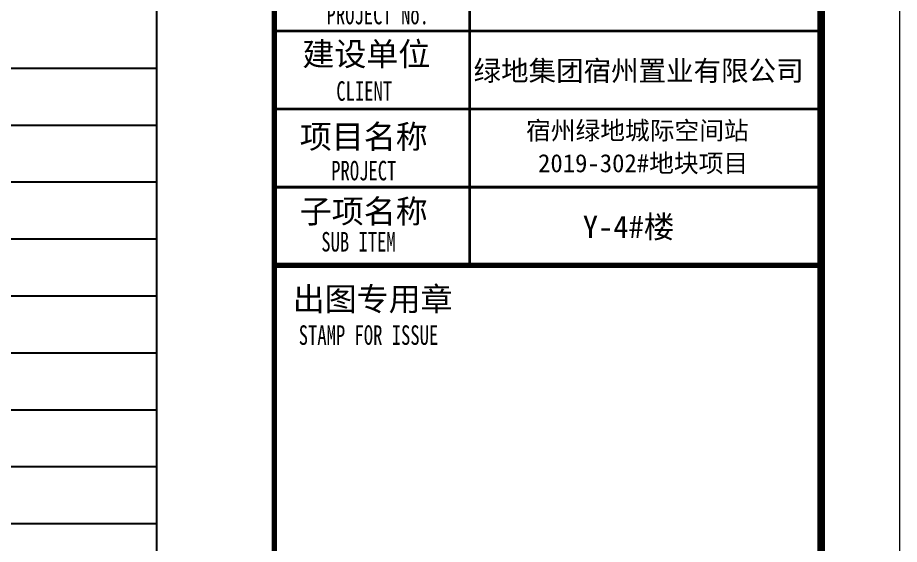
# Model space of a CAD drawing. Extents: x 5031545 to 5313844, y -886381 to -283477.
# Drawn here: x 5169059 to 5180343, y -693755 to -687010 of the extents above; entities that cross this region are included whole.
import ezdxf

# ---------------------------------------------------------------- set-up
doc = ezdxf.new("R2010")
doc.units = 0
doc.header["$LTSCALE"] = 1000
doc.header["$MEASUREMENT"] = 0
doc.layers.add('TEL_TEXT', color=7, linetype='CONTINUOUS')
doc.layers.add('图签文字', color=4, linetype='CONTINUOUS')
doc.layers.add('图框', color=147, linetype='CONTINUOUS', lineweight=20)
doc.layers.add('图签', color=147, linetype='CONTINUOUS', lineweight=18)
doc.styles.add('宋体', font='', dxfattribs={"height": 4})
doc.styles.add('建筑图签-1', font='simhei.ttf', dxfattribs={"width": 0.7})
doc.styles.get('宋体').set_extended_font_data('SimSun')

# ---------------------------------------------------------------- blocks, each defined once
blk = doc.blocks.new('B2-2#-tq1')
at = {"layer": '图框'}
for points, const_width in [([(691745, 786954), (691745, 826954)], 70), ([(694245, 803954), (694245, 807954)], 35), ([(691745, 806954), (698745, 806954)], 35), ([(691745, 805954), (698745, 805954)], 35), ([(691745, 804954), (698745, 804954)], 35), ([(698745, 803954), (691745, 803954)], 70)]:
    blk.add_lwpolyline(points, dxfattribs=dict(at, const_width=const_width))
at = {"layer": '图签', "color": 154, "style": '宋体'}
for s, height, p in [('绿地集团宿州置业有限公司', 258.01, (694296, 806316)), ('宿州绿地城际空间站', 232.2, (694967, 805563)), ('2019-302#地块项目', 232.21, (695121, 805145)), ('Y-4#楼', 286.7, (695694, 804302))]:
    blk.add_text(s, height=height, dxfattribs=at).set_placement(p)
at = {"layer": '图签文字', "style": '建筑图签-1', "width": 0.7}
for s, p in [('PROJECT No.', (692415, 807039, -1799)), ('CLIENT', (692539, 806060)), ('PROJECT', (692474, 805041)), ('SUB ITEM', (692347, 804130)), ('STAMP FOR ISSUE', (692058, 802935))]:
    blk.add_text(s, height=250, dxfattribs=at).set_placement(p)
at = {"layer": '图签文字', "color": 7, "style": '建筑图签-1'}
for s, p in [('建设单位', (692105, 806509)), ('项目名称', (692072, 805451)), ('子项名称', (692072, 804495)), ('出图专用章', (691981, 803372))]:
    blk.add_text(s, height=300, dxfattribs=at).set_placement(p)

msp = doc.modelspace()

# ---------------------------------------------------------------- linework, layer by layer
at = {"layer": 'TEL_TEXT'}
for points in [[(5148856.3, -670160.4), (5148856.3, -705420.8), (5170840.8, -705420.8), (5170840.8, -670160.4)], [(5148856.3, -687656.4), (5170840.8, -687656.4)], [(5148856.3, -688385.4), (5170840.8, -688385.4)], [(5148856.3, -689114.4), (5170840.8, -689114.4)], [(5148856.3, -689843.4), (5170840.8, -689843.4)], [(5148856.3, -690572.4), (5170840.8, -690572.4)], [(5148856.3, -691301.4), (5170840.8, -691301.4)], [(5148856.3, -692030.4), (5170840.8, -692030.4)], [(5148856.3, -692759.4), (5170840.8, -692759.4)], [(5148856.3, -693488.4), (5170840.8, -693488.4)]]:
    msp.add_lwpolyline(points, dxfattribs=at)
at = {"layer": '图框'}
msp.add_lwpolyline([(5120943.5, -666226.8), (5180343.3, -666226.8), (5180343.3, -708181), (5120943.5, -708181)], close=True, dxfattribs=at)
at = {"layer": '图框', "const_width": 100}
msp.add_lwpolyline([(5123443.5, -707181), (5179343.5, -707181), (5179343.5, -667181), (5123443.5, -667181)], close=True, dxfattribs=at)

# ---------------------------------------------------------------- block references
at = {"layer": '图框'}
msp.add_blockref('B2-2#-tq1', (4480598.4, -1494135.1), dxfattribs=at)

doc.saveas('drawing.dxf')
